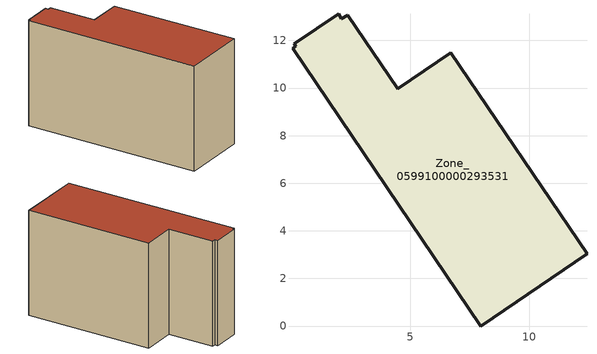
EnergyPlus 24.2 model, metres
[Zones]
Zone_0599100000293531
 floor ground (C_G): 1.99,13.11 2.11,12.91 2.37,13.06 4.47,9.96 6.71,11.48 12.43,3.04 7.96,0 0.06,11.68 0.2,11.76 0.13,11.85 z0
 wall outside (C_F): 12.43,3.04 6.71,11.48 4.47,9.96 2.37,13.06 2.11,12.91 1.99,13.11 0.13,11.85 0.2,11.76 0.06,11.68 7.96,0 12.43,3.04 z0:8.39
 roof outside (C_R): 2.11,12.91 1.99,13.11 0.13,11.85 0.2,11.76 0.06,11.68 7.96,0 12.43,3.04 6.71,11.48 4.47,9.96 2.37,13.06 z8.39
[BUILDING]
Pand.0599100000293531: North Axis=0; Terrain=City; Loads Convergence Tolerance Value=0.04; Temperature Convergence Tolerance Value=0.4; Solar Distribution=FullExterior; Maximum Number of Warmup Days=25; Minimum Number of Warmup Days=1
[Site:Location]
Rotterdam.The.Hague.AP_ZH_NLD Design_Conditions: Latitude=51.96; Longitude=4.45; Time Zone=1; Elevation=-4.5
[SITE:GROUNDTEMPERATURE:BUILDINGSURFACE]
18, 18, 18, 18, 18, 18, 18, 18, 18, 18, 18, 18
[MATERIAL] Thermal Absorptance=0.9; Solar Absorptance=0.7; Visible Absorptance=0.7
Name | Roughness | Thickness | Conductivity | Density | Specific Heat
G.TI.1975-1991 | MediumSmooth | 0.15 | 0.288461 | 540 | 1210
F.TI.1975-1991 | Rough | 0.3 | 0.230769 | 1920 | 840
R.TI.1975-1991 | MediumRough | 0.2 | 0.153846 | 1500 | 1000
[CONSTRUCTION]
C_G: G.TI.1975-1991
C_F: F.TI.1975-1991
C_R: R.TI.1975-1991
[ZONE]
Zone_0599100000293531: Type=1; Multiplier=1; Ceiling Height=Autocalculate; Volume=Autocalculate; Floor Area=autocalculate; Part of Total Floor Area=Yes
[ZONEINFILTRATION:DESIGNFLOWRATE]
Infil_Zone_0599100000293531: Zone or ZoneList or Space or SpaceList=Zone_0599100000293531; Schedule=AlwaysOn; Design Flow Rate Calculation Method=Flow/Area; Flow Rate per Floor Area=0.003; Constant Term Coefficient=1; Temperature Term Coefficient=0; Velocity Term Coefficient=0; Velocity Squared Term Coefficient=0
[HVACTEMPLATE:ZONE:IDEALLOADSAIRSYSTEM]
Zone_0599100000293531: Maximum Heating Supply Air Temperature=50; Minimum Cooling Supply Air Temperature=13; Maximum Heating Supply Air Humidity Ratio=0.0156; Minimum Cooling Supply Air Humidity Ratio=0.0077; Heating Limit=NoLimit; Cooling Limit=NoLimit; Dehumidification Control Type=ConstantSensibleHeatRatio; Cooling Sensible Heat Ratio=0.7; Dehumidification Setpoint=60; Humidification Control Type=None; Humidification Setpoint=30; Outdoor Air Method=None; Outdoor Air Flow Rate per Person=0.00944; Outdoor Air Flow Rate per Zone Floor Area=0; Outdoor Air Flow Rate per Zone=0; Demand Controlled Ventilation Type=None; Outdoor Air Economizer Type=NoEconomizer; Heat Recovery Type=None; Sensible Heat Recovery Effectiveness=0.7; Latent Heat Recovery Effectiveness=0.65
[ZONECONTROL:THERMOSTAT]
ThermostatControl_Zone_0599100000293531: Zone or ZoneList=Zone_0599100000293531; Control Type Schedule=DualSetpointControlType; Control 1=Thermostat_Zone_0599100000293531; Temperature Difference Between Cutout And Setpoint=0
[THERMOSTATSETPOINT:DUALSETPOINT]
Thermostat_Zone_0599100000293531: Heating Setpoint Temperature Schedule=HeatingSetpoint_Zone_0599100000293531; Cooling Setpoint Temperature Schedule=CoolingSetpoint_Zone_0599100000293531
[SCHEDULE:COMPACT]
HeatingSetpoint_Zone_0599100000293531: Through: 12/31, For: AllDays, Until: 24:00, 21
CoolingSetpoint_Zone_0599100000293531: Through: 12/31, For: AllDays, Until: 24:00, 24
DualSetpointControlType: Through: 12/31, For: AllDays, Until: 24:00, 4
AlwaysOn: Through: 12/31, For: AllDays, Until: 24:00, 1
